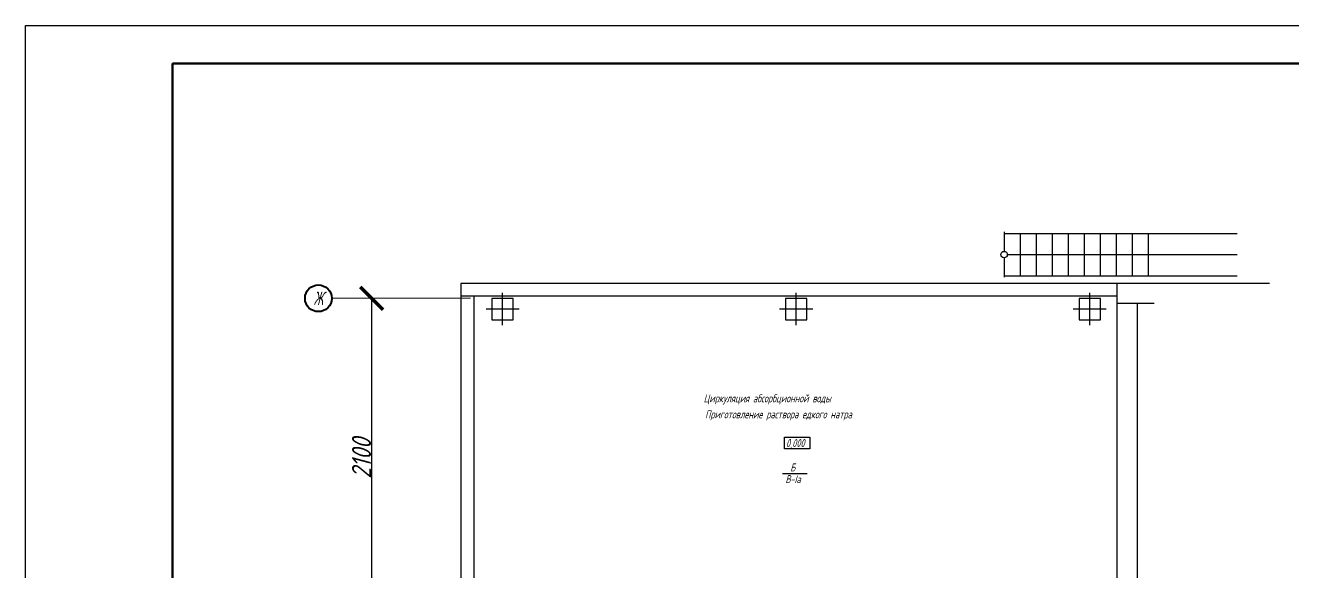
# Model space of a CAD drawing. Header units: millimetres. Extents: x 5848 to 6265, y 3268 to 3565.
# Drawn here: x 5847.7 to 6014, y 3493 to 3564.8 of the extents above; entities that cross this region are included whole.
import ezdxf
from ezdxf.enums import TextEntityAlignment as Align

# ---------------------------------------------------------------- set-up
doc = ezdxf.new("R2010")
doc.units = ezdxf.units.MM
doc.linetypes.add('gost6', pattern=[12, 8, -1.5, 1, -1.5])
doc.layers.get('Defpoints').update_dxf_attribs({"color": 33})
for name, color, linetype in [('3.8. Вакуум Р', 83, 'Continuous'), ('osnovnoy shtamp', 7, 'Continuous'), ('орудован', 7, 'Continuous'), ('Осевая', 130, 'gost6'), ('Отметки', 1, 'Continuous')]:
    doc.layers.add(name, color=color, linetype=linetype)
for name, color, linetype, lineweight in [('RAZMER', 5, 'Continuous', 20), ('Строительный', 7, 'Continuous', 25), ('Текст_КИП', 2, 'Continuous', 25)]:
    doc.layers.add(name, color=color, linetype=linetype, lineweight=lineweight)
doc.styles.add('simplex', font='simplex.shx', dxfattribs={"width": 0.8, "oblique": 15})
doc.styles.get("Standard").update_dxf_attribs({"font": 'arial.ttf'})
doc.dimstyles.get("Standard").update_dxf_attribs({"dimtxt": 0.18, "dimasz": 0.18, "dimexe": 0.18, "dimexo": 0.0625, "dimgap": 0.09, "dimtad": 0, "dimtih": 1, "dimtoh": 1, "dimdec": 4, "dimzin": 0, "dimdsep": 46, "dimtxsty": 'Standard', "dimcen": 0.09, "dimadec": 0, "dimazin": 0, "dimtfac": 1, "dimtdec": 4, "dimtofl": 0, "dimtmove": 0, "dimatfit": 3, "dimfxl": 0, "dimtolj": 1, "dimtzin": 0, "dimarcsym": 0})

# ---------------------------------------------------------------- blocks, each defined once
blk = doc.blocks.new('_ArchTick')
at = {"color": 0, "linetype": 'ByBlock', "const_width": 0.15}
blk.add_lwpolyline([(-0.5, -0.5), (0.5, 0.5)], dxfattribs=at)
blk = doc.blocks.new('*D151')
at = {"layer": 'Defpoints', "color": 0, "transparency": 16777216}
for p in [(5893.09, 3529), (5893.09, 3529), (5893.09, 3487)]:
    blk.add_point(p, dxfattribs=at)
at = {"layer": 'RAZMER', "color": 0, "lineweight": -2, "transparency": 16777216}
for p, q in [((5893.09, 3487), (5893.09, 3529)), ((5893.16, 3529), (5893.27, 3529)), ((5893.16, 3487), (5893.27, 3487))]:
    blk.add_line(p, q, dxfattribs=at)
at = {"layer": 'RAZMER', "color": 0, "lineweight": -2, "transparency": 16777216, "xscale": 3, "yscale": 3, "zscale": 3}
for p, rotation in [((5893.09, 3529), 90), ((5893.09, 3487), 270)]:
    blk.add_blockref('_ArchTick', p, dxfattribs=dict(at, rotation=rotation))
at = {"layer": 'RAZMER', "color": 0, "transparency": 16777216, "insert": (5891.75, 3508), "char_height": 2.5, "attachment_point": 5, "rotation": 90, "style": 'simplex'}
blk.add_mtext('\\A1;2100', dxfattribs=at)

msp = doc.modelspace()

# ---------------------------------------------------------------- linework, layer by layer
at = {"color": 1}
for p, q in [((5847.665, 3267.812), (5847.665, 3564.812)), ((5847.665, 3564.812), (6265.465, 3564.812))]:
    msp.add_line(p, q, dxfattribs=at)
at = {"lineweight": 60}
for p, q in [((5866.981, 3272.812), (5866.981, 3559.812)), ((5866.981, 3559.812), (6260.372, 3559.812))]:
    msp.add_line(p, q, dxfattribs=at)
at = {"layer": '3.8. Вакуум Р'}
msp.add_lwpolyline([(5947.227, 3510.792), (5950.557, 3510.792), (5950.557, 3509.248), (5947.227, 3509.248)], close=True, dxfattribs=at)
at = {"layer": 'osnovnoy shtamp', "color": 3}
msp.add_circle((5976.026, 3534.739), 0.42, dxfattribs=at)
at = {"layer": 'RAZMER'}
msp.add_line((5906.059, 3529.002), (5887.845, 3529.002), dxfattribs=at)
at = {"layer": 'орудован', "color": 4, "lineweight": -2, "ltscale": 0.3}
for p, q in [((5976.026, 3537.706), (5976.026, 3535.159)), ((5976.026, 3537.496), (6006.618, 3537.496)), ((5978.126, 3537.496), (5978.126, 3531.966)), ((5980.226, 3537.496), (5980.226, 3531.966)), ((5982.326, 3537.496), (5982.326, 3531.966)), ((5984.426, 3537.496), (5984.426, 3531.966)), ((5986.526, 3537.496), (5986.526, 3531.966)), ((5988.626, 3537.496), (5988.626, 3531.966)), ((5990.726, 3537.496), (5990.726, 3531.966)), ((5992.826, 3537.496), (5992.826, 3531.966)), ((5994.926, 3537.496), (5994.926, 3531.966)), ((5976.026, 3534.319), (5976.026, 3531.756)), ((5976.026, 3531.966), (6006.618, 3531.966))]:
    msp.add_line(p, q, dxfattribs=at)
at = {"layer": 'орудован', "linetype": 'Continuous'}
msp.add_line((5946.987, 3506.023), (5950.199, 3506.023), dxfattribs=at)
at = {"layer": 'Осевая'}
for p, q in [((5910.259, 3525.467), (5910.259, 3529.722)), ((5948.759, 3525.467), (5948.759, 3529.722)), ((5987.259, 3525.467), (5987.259, 3529.722)), ((5912.428, 3527.595), (5908.089, 3527.595)), ((5950.928, 3527.595), (5946.589, 3527.595)), ((5989.428, 3527.595), (5985.089, 3527.595))]:
    msp.add_line(p, q, dxfattribs=at)
at = {"layer": 'Отметки', "lineweight": 40}
msp.add_circle((5886.095, 3529.002), 1.75, dxfattribs=at)
at = {"layer": 'Строительный', "linetype": 'ByBlock', "ltscale": 100}
msp.add_line((5976.446, 3534.739), (6006.618, 3534.739), dxfattribs=at)
at = {"layer": 'Строительный', "linetype": 'ByBlock'}
for p, q in [((5904.799, 3530.962), (5904.799, 3457.882)), ((5973.469, 3530.962), (5904.799, 3530.962)), ((5990.829, 3530.962), (5990.829, 3403.702)), ((5990.759, 3529.282), (5904.799, 3529.282)), ((5906.479, 3529.282), (5906.479, 3487.877)), ((5911.659, 3528.995), (5908.859, 3528.995)), ((5908.859, 3528.995), (5908.859, 3526.195)), ((5911.659, 3526.195), (5911.659, 3528.995)), ((5950.159, 3528.995), (5947.359, 3528.995)), ((5947.359, 3528.995), (5947.359, 3526.195)), ((5950.159, 3526.195), (5950.159, 3528.995)), ((5988.659, 3528.995), (5985.859, 3528.995)), ((5985.859, 3528.995), (5985.859, 3526.195)), ((5988.659, 3526.195), (5988.659, 3528.995)), ((5995.729, 3528.302), (5990.829, 3528.302)), ((5993.489, 3528.302), (5993.489, 3403.702)), ((5908.859, 3526.195), (5911.659, 3526.195)), ((5947.359, 3526.195), (5950.159, 3526.195)), ((5985.859, 3526.195), (5988.659, 3526.195))]:
    msp.add_line(p, q, dxfattribs=at)
at = {"layer": 'Строительный'}
msp.add_line((6010.849, 3530.962), (5973.469, 3530.962), dxfattribs=at)

# ---------------------------------------------------------------- texts
at = {"layer": 'Текст_КИП', "style": 'simplex', "oblique": 15, "width": 0.6}
msp.add_text('Ж', height=1.75, dxfattribs=at).set_placement((5886.095, 3529.002), align=Align.MIDDLE)
for s, p in [('Циркуляция абсорбционной воды', (5936.627, 3515.357)), ('Приготовление раствора едкого натра', (5936.811, 3513.257)), ('0,000', (5947.435, 3509.483)), ('Б', (5947.981, 3506.288)), ('В-Iа', (5947.345, 3504.753))]:
    msp.add_text(s, height=1.05, dxfattribs=at).set_placement(p)

# ---------------------------------------------------------------- dimensions: what is measured, and where the dimension line sits
at = {"layer": 'RAZMER'}
dim = msp.add_linear_dim(base=(5893.095, 3529.002), p1=(5893.095, 3487.002), p2=(5893.095, 3529.002), angle=90, dimstyle='Standard', override={"dimtxt": 2.5, "dimasz": 3, "dimtad": 1, "dimtih": 0, "dimdec": 0, "dimlfac": 50, "dimtxsty": 'simplex', "dimblk1": 'ArchTick', "dimblk2": 'ArchTick', "dimsah": 1}, dxfattribs=at)
dim.commit()
dim.dimension.update_dxf_attribs({"geometry": '*D151', "text_midpoint": (5891.755, 3508.002)})

doc.saveas('drawing.dxf')
